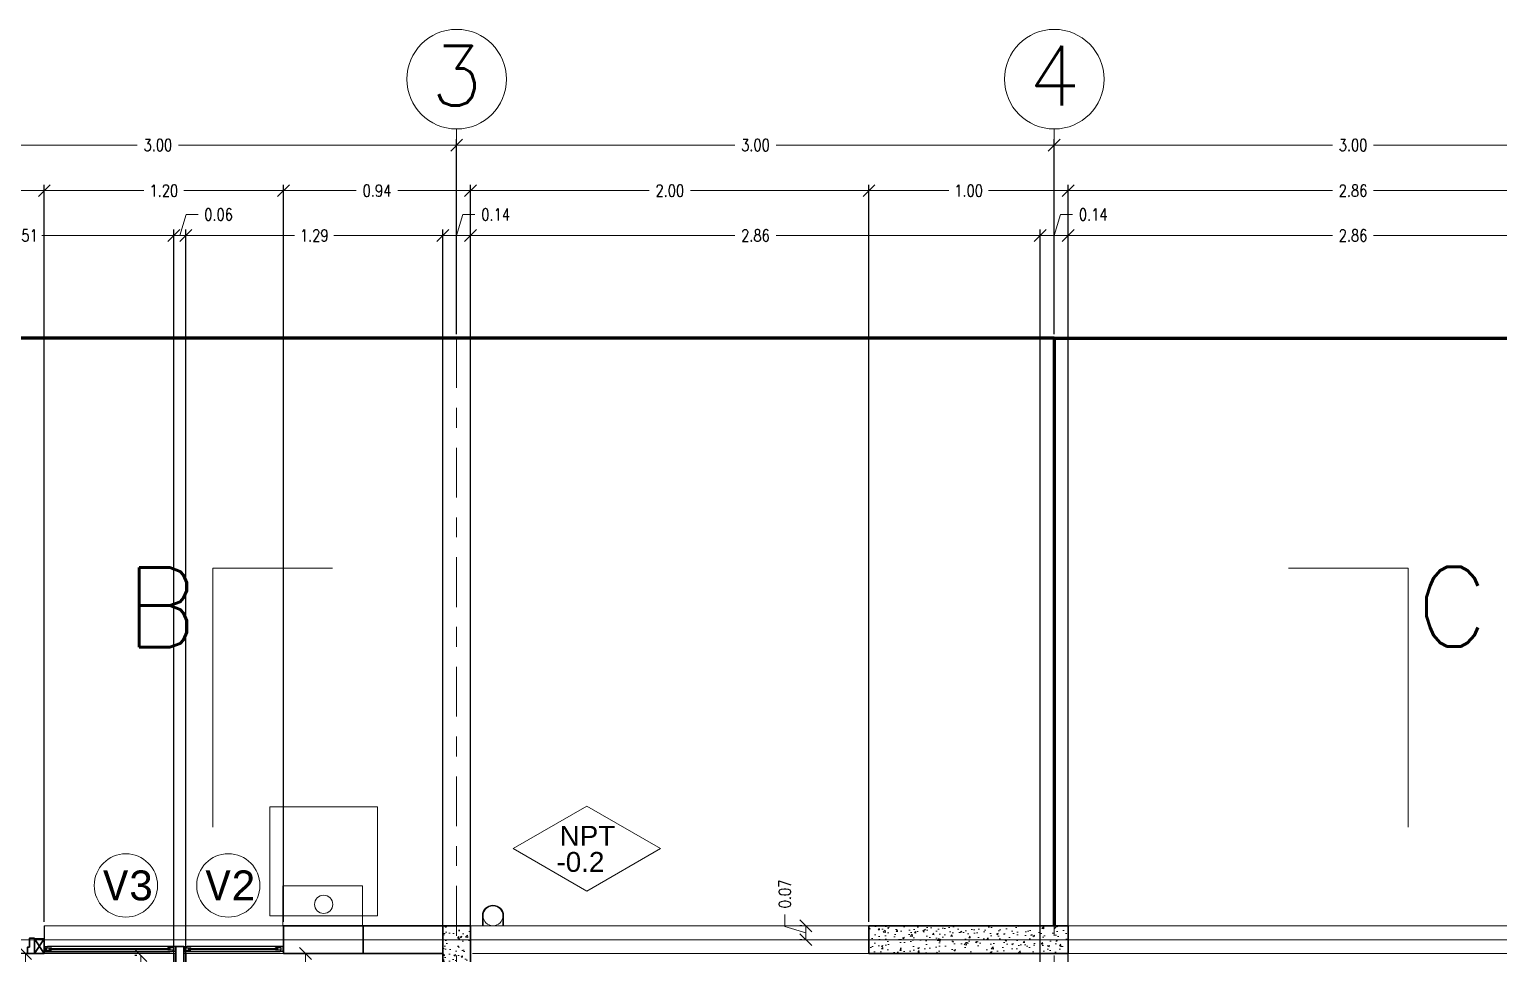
# Model space of a CAD drawing. Header units: metres. Extents: x -89 to 15, y -108 to -10.
# Drawn here: x -29.49 to -22.11, y -81.24 to -76.6 of the extents above; entities that cross this region are included whole.
import ezdxf

# ---------------------------------------------------------------- set-up
doc = ezdxf.new("R2010")
doc.units = ezdxf.units.M
doc.header["$LTSCALE"] = 5
doc.header["$MEASUREMENT"] = 0
doc.linetypes.add('CENTER', pattern=[2, 1.25, -0.25, 0.25, -0.25])
doc.layers.get('0').update_dxf_attribs({"color": 30})
for name, color, linetype, lineweight in [('A-ANNO-DIMS', 3, 'Continuous', 18), ('A-ANNO-SYMB', 3, 'Continuous', 18), ('A-ANNO-TEXT', 3, 'Continuous', 18), ('A-FLOR-FTPT', 6, 'Continuous', 70), ('A-FLOR-PATT', 8, 'Continuous', 18), ('A-FURN', 8, 'Continuous', 18), ('A-GLAZ-FULL', 4, 'Continuous', 25), ('A-WALL-FULL', 7, 'Continuous', 35)]:
    doc.layers.add(name, color=color, linetype=linetype, lineweight=lineweight)
doc.styles.add('E-ARIAL', font='arial.ttf')
doc.styles.add('E-ROMANS', font='romans.shx', dxfattribs={"width": 0.8})
doc.dimstyles.new('E-0050_TICK_12', dxfattribs={"dimscale": 0.001, "dimtxt": 60, "dimasz": 60, "dimexe": 30, "dimexo": 20, "dimgap": 30, "dimtad": 0, "dimzin": 0, "dimdsep": 46, "dimtxsty": 'E-ROMANS', "dimblk": 'OBLIQUE', "dimcen": 30, "dimclrd": 256, "dimclre": 256, "dimclrt": 256, "dimadec": 0, "dimazin": 0, "dimtfac": 1, "dimtmove": 1, "dimatfit": 3, "dimldrblk": 'OPEN90', "dimfxl": 1, "dimtfill": 1, "dimtolj": 1, "dimtzin": 0, "dimlwd": -1, "dimarcsym": 0})

# ---------------------------------------------------------------- blocks, each defined once
blk = doc.blocks.new('_Oblique')
at = {"color": 0, "linetype": 'ByBlock', "lineweight": -2}
blk.add_line((-0.5, -0.5), (0.5, 0.5), dxfattribs=at)
blk = doc.blocks.new('*D37')
at = {"layer": 'A-ANNO-DIMS', "lineweight": -2, "transparency": 16777216}
for p, q in [((-27.9539, -81.2409), (-28.1339, -81.2409)), ((-27.9539, -83.3509), (-28.1339, -83.3509))]:
    blk.add_line(p, q, dxfattribs=at)
at = {"layer": 'A-ANNO-DIMS', "transparency": 16777216}
for p, q in [((-28.1039, -81.2409), (-28.1039, -82.1996)), ((-28.1039, -83.3509), (-28.1039, -82.3922))]:
    blk.add_line(p, q, dxfattribs=at)
at = {"layer": 'A-ANNO-DIMS', "transparency": 16777216, "xscale": 0.06, "yscale": 0.06, "zscale": 0.06}
for p, rotation in [((-28.1039, -81.2409), 90), ((-28.1039, -83.3509), 270)]:
    blk.add_blockref('_Oblique', p, dxfattribs=dict(at, rotation=rotation))
at = {"layer": 'A-ANNO-DIMS', "transparency": 16777216, "insert": (-28.1039, -82.2959), "char_height": 0.06, "attachment_point": 5, "rotation": 90, "style": 'E-ROMANS', "bg_fill": 3, "box_fill_scale": 1.25, "bg_fill_color": 256, "bg_fill_true_color": 13158600, "bg_fill_transparency": 0}
blk.add_mtext('\\A1;2.11', dxfattribs=at)
blk = doc.blocks.new('_Open90')
at = {"color": 0, "linetype": 'ByBlock', "lineweight": -2}
for p, q in [((0, 0), (-1, 0)), ((-0.5, 0.5), (0, 0)), ((0, 0), (-0.5, -0.5))]:
    blk.add_line(p, q, dxfattribs=at)
blk = doc.blocks.new('*D68')
at = {"layer": 'A-ANNO-DIMS', "lineweight": -2, "transparency": 16777216}
for p, q in [((-30.2746, -81.0809), (-30.2746, -77.3805)), ((-29.4146, -81.0809), (-29.4146, -77.3805))]:
    blk.add_line(p, q, dxfattribs=at)
at = {"layer": 'A-ANNO-DIMS', "transparency": 16777216}
for p, q in [((-30.2746, -77.4105), (-29.9477, -77.4105)), ((-29.4146, -77.4105), (-29.7414, -77.4105))]:
    blk.add_line(p, q, dxfattribs=at)
at = {"layer": 'A-ANNO-DIMS', "transparency": 16777216, "xscale": 0.06, "yscale": 0.06, "zscale": 0.06, "rotation": 180}
blk.add_blockref('_Oblique', (-30.2746, -77.4105), dxfattribs=at)
at = {"layer": 'A-ANNO-DIMS', "transparency": 16777216, "xscale": 0.06, "yscale": 0.06, "zscale": 0.06}
blk.add_blockref('_Oblique', (-29.4146, -77.4105), dxfattribs=at)
at = {"layer": 'A-ANNO-DIMS', "transparency": 16777216, "insert": (-29.8446, -77.4105), "char_height": 0.06, "attachment_point": 5, "style": 'E-ROMANS', "bg_fill": 3, "box_fill_scale": 1.25, "bg_fill_color": 256, "bg_fill_true_color": 13158600, "bg_fill_transparency": 0}
blk.add_mtext('\\A1;0.86', dxfattribs=at)
blk = doc.blocks.new('*D69')
at = {"layer": 'A-ANNO-DIMS', "lineweight": -2, "transparency": 16777216}
for p, q in [((-29.4146, -81.0809), (-29.4146, -77.3805)), ((-28.2146, -81.0809), (-28.2146, -77.3805))]:
    blk.add_line(p, q, dxfattribs=at)
at = {"layer": 'A-ANNO-DIMS', "transparency": 16777216}
for p, q in [((-29.4146, -77.4105), (-28.9143, -77.4105)), ((-28.2146, -77.4105), (-28.7149, -77.4105))]:
    blk.add_line(p, q, dxfattribs=at)
at = {"layer": 'A-ANNO-DIMS', "transparency": 16777216, "xscale": 0.06, "yscale": 0.06, "zscale": 0.06, "rotation": 180}
blk.add_blockref('_Oblique', (-29.4146, -77.4105), dxfattribs=at)
at = {"layer": 'A-ANNO-DIMS', "transparency": 16777216, "xscale": 0.06, "yscale": 0.06, "zscale": 0.06}
blk.add_blockref('_Oblique', (-28.2146, -77.4105), dxfattribs=at)
at = {"layer": 'A-ANNO-DIMS', "transparency": 16777216, "insert": (-28.8146, -77.4105), "char_height": 0.06, "attachment_point": 5, "style": 'E-ROMANS', "bg_fill": 3, "box_fill_scale": 1.25, "bg_fill_color": 256, "bg_fill_true_color": 13158600, "bg_fill_transparency": 0}
blk.add_mtext('\\A1;1.20', dxfattribs=at)
blk = doc.blocks.new('*D70')
at = {"layer": 'A-ANNO-DIMS', "lineweight": -2, "transparency": 16777216}
for p, q in [((-28.2146, -81.0809), (-28.2146, -77.3805)), ((-27.2746, -81.0809), (-27.2746, -77.3805))]:
    blk.add_line(p, q, dxfattribs=at)
at = {"layer": 'A-ANNO-DIMS', "transparency": 16777216}
for p, q in [((-28.2146, -77.4105), (-27.8489, -77.4105)), ((-27.2746, -77.4105), (-27.6403, -77.4105))]:
    blk.add_line(p, q, dxfattribs=at)
at = {"layer": 'A-ANNO-DIMS', "transparency": 16777216, "xscale": 0.06, "yscale": 0.06, "zscale": 0.06, "rotation": 180}
blk.add_blockref('_Oblique', (-28.2146, -77.4105), dxfattribs=at)
at = {"layer": 'A-ANNO-DIMS', "transparency": 16777216, "xscale": 0.06, "yscale": 0.06, "zscale": 0.06}
blk.add_blockref('_Oblique', (-27.2746, -77.4105), dxfattribs=at)
at = {"layer": 'A-ANNO-DIMS', "transparency": 16777216, "insert": (-27.7446, -77.4105), "char_height": 0.06, "attachment_point": 5, "style": 'E-ROMANS', "bg_fill": 3, "box_fill_scale": 1.25, "bg_fill_color": 256, "bg_fill_true_color": 13158600, "bg_fill_transparency": 0}
blk.add_mtext('\\A1;0.94', dxfattribs=at)
blk = doc.blocks.new('*D71')
at = {"layer": 'A-ANNO-DIMS', "lineweight": -2, "transparency": 16777216}
for p, q in [((-27.2746, -81.0809), (-27.2746, -77.3805)), ((-25.2746, -81.0809), (-25.2746, -77.3805))]:
    blk.add_line(p, q, dxfattribs=at)
at = {"layer": 'A-ANNO-DIMS', "transparency": 16777216}
for p, q in [((-27.2746, -77.4105), (-26.3777, -77.4105)), ((-25.2746, -77.4105), (-26.1714, -77.4105))]:
    blk.add_line(p, q, dxfattribs=at)
at = {"layer": 'A-ANNO-DIMS', "transparency": 16777216, "xscale": 0.06, "yscale": 0.06, "zscale": 0.06, "rotation": 180}
blk.add_blockref('_Oblique', (-27.2746, -77.4105), dxfattribs=at)
at = {"layer": 'A-ANNO-DIMS', "transparency": 16777216, "xscale": 0.06, "yscale": 0.06, "zscale": 0.06}
blk.add_blockref('_Oblique', (-25.2746, -77.4105), dxfattribs=at)
at = {"layer": 'A-ANNO-DIMS', "transparency": 16777216, "insert": (-26.2746, -77.4105), "char_height": 0.06, "attachment_point": 5, "style": 'E-ROMANS', "bg_fill": 3, "box_fill_scale": 1.25, "bg_fill_color": 256, "bg_fill_true_color": 13158600, "bg_fill_transparency": 0}
blk.add_mtext('\\A1;2.00', dxfattribs=at)
blk = doc.blocks.new('*D72')
at = {"layer": 'A-ANNO-DIMS', "lineweight": -2, "transparency": 16777216}
for p, q in [((-25.2746, -81.0809), (-25.2746, -77.3805)), ((-24.2746, -81.0809), (-24.2746, -77.3805))]:
    blk.add_line(p, q, dxfattribs=at)
at = {"layer": 'A-ANNO-DIMS', "transparency": 16777216}
for p, q in [((-25.2746, -77.4105), (-24.8743, -77.4105)), ((-24.2746, -77.4105), (-24.6749, -77.4105))]:
    blk.add_line(p, q, dxfattribs=at)
at = {"layer": 'A-ANNO-DIMS', "transparency": 16777216, "xscale": 0.06, "yscale": 0.06, "zscale": 0.06, "rotation": 180}
blk.add_blockref('_Oblique', (-25.2746, -77.4105), dxfattribs=at)
at = {"layer": 'A-ANNO-DIMS', "transparency": 16777216, "xscale": 0.06, "yscale": 0.06, "zscale": 0.06}
blk.add_blockref('_Oblique', (-24.2746, -77.4105), dxfattribs=at)
at = {"layer": 'A-ANNO-DIMS', "transparency": 16777216, "insert": (-24.7746, -77.4105), "char_height": 0.06, "attachment_point": 5, "style": 'E-ROMANS', "bg_fill": 3, "box_fill_scale": 1.25, "bg_fill_color": 256, "bg_fill_true_color": 13158600, "bg_fill_transparency": 0}
blk.add_mtext('\\A1;1.00', dxfattribs=at)
blk = doc.blocks.new('*D73')
at = {"layer": 'A-ANNO-DIMS', "lineweight": -2, "transparency": 16777216}
for p, q in [((-24.2746, -81.0809), (-24.2746, -77.3805)), ((-21.4146, -81.0809), (-21.4146, -77.3805))]:
    blk.add_line(p, q, dxfattribs=at)
at = {"layer": 'A-ANNO-DIMS', "transparency": 16777216}
for p, q in [((-24.2746, -77.4105), (-22.9477, -77.4105)), ((-21.4146, -77.4105), (-22.7414, -77.4105))]:
    blk.add_line(p, q, dxfattribs=at)
at = {"layer": 'A-ANNO-DIMS', "transparency": 16777216, "xscale": 0.06, "yscale": 0.06, "zscale": 0.06, "rotation": 180}
blk.add_blockref('_Oblique', (-24.2746, -77.4105), dxfattribs=at)
at = {"layer": 'A-ANNO-DIMS', "transparency": 16777216, "xscale": 0.06, "yscale": 0.06, "zscale": 0.06}
blk.add_blockref('_Oblique', (-21.4146, -77.4105), dxfattribs=at)
at = {"layer": 'A-ANNO-DIMS', "transparency": 16777216, "insert": (-22.8446, -77.4105), "char_height": 0.06, "attachment_point": 5, "style": 'E-ROMANS', "bg_fill": 3, "box_fill_scale": 1.25, "bg_fill_color": 256, "bg_fill_true_color": 13158600, "bg_fill_transparency": 0}
blk.add_mtext('\\A1;2.86', dxfattribs=at)
blk = doc.blocks.new('*D81')
at = {"layer": 'A-ANNO-DIMS', "lineweight": -2, "transparency": 16777216}
for p, q in [((-30.2746, -81.3309), (-30.2746, -77.6055)), ((-28.7646, -81.3309), (-28.7646, -77.6055))]:
    blk.add_line(p, q, dxfattribs=at)
at = {"layer": 'A-ANNO-DIMS', "transparency": 16777216}
for p, q in [((-30.2746, -77.6355), (-29.6124, -77.6355)), ((-28.7646, -77.6355), (-29.4267, -77.6355))]:
    blk.add_line(p, q, dxfattribs=at)
at = {"layer": 'A-ANNO-DIMS', "transparency": 16777216, "xscale": 0.06, "yscale": 0.06, "zscale": 0.06, "rotation": 180}
blk.add_blockref('_Oblique', (-30.2746, -77.6355), dxfattribs=at)
at = {"layer": 'A-ANNO-DIMS', "transparency": 16777216, "xscale": 0.06, "yscale": 0.06, "zscale": 0.06}
blk.add_blockref('_Oblique', (-28.7646, -77.6355), dxfattribs=at)
at = {"layer": 'A-ANNO-DIMS', "transparency": 16777216, "insert": (-29.5196, -77.6355), "char_height": 0.06, "attachment_point": 5, "style": 'E-ROMANS', "bg_fill": 3, "box_fill_scale": 1.25, "bg_fill_color": 256, "bg_fill_true_color": 13158600, "bg_fill_transparency": 0}
blk.add_mtext('\\A1;1.51', dxfattribs=at)
blk = doc.blocks.new('*D82')
at = {"layer": 'A-ANNO-DIMS', "transparency": 16777216}
for p, q in [((-28.7346, -77.6355), (-28.7031, -77.5305)), ((-28.7031, -77.5305), (-28.6431, -77.5305)), ((-28.7646, -77.6355), (-28.7046, -77.6355))]:
    blk.add_line(p, q, dxfattribs=at)
at = {"layer": 'A-ANNO-DIMS', "lineweight": -2, "transparency": 16777216}
for p, q in [((-28.7646, -81.3309), (-28.7646, -77.6055)), ((-28.7046, -81.3309), (-28.7046, -77.6055))]:
    blk.add_line(p, q, dxfattribs=at)
at = {"layer": 'A-ANNO-DIMS', "transparency": 16777216, "xscale": 0.06, "yscale": 0.06, "zscale": 0.06, "rotation": 180}
blk.add_blockref('_Oblique', (-28.7646, -77.6355), dxfattribs=at)
at = {"layer": 'A-ANNO-DIMS', "transparency": 16777216, "xscale": 0.06, "yscale": 0.06, "zscale": 0.06}
blk.add_blockref('_Oblique', (-28.7046, -77.6355), dxfattribs=at)
at = {"layer": 'A-ANNO-DIMS', "transparency": 16777216, "insert": (-28.5399, -77.5305), "char_height": 0.06, "attachment_point": 5, "style": 'E-ROMANS', "bg_fill": 3, "box_fill_scale": 1.25, "bg_fill_color": 256, "bg_fill_true_color": 13158600, "bg_fill_transparency": 0}
blk.add_mtext('\\A1;0.06', dxfattribs=at)
blk = doc.blocks.new('*D83')
at = {"layer": 'A-ANNO-DIMS', "lineweight": -2, "transparency": 16777216}
for p, q in [((-28.7046, -81.7309), (-28.7046, -77.6055)), ((-27.4146, -81.7309), (-27.4146, -77.6055))]:
    blk.add_line(p, q, dxfattribs=at)
at = {"layer": 'A-ANNO-DIMS', "transparency": 16777216}
for p, q in [((-28.7046, -77.6355), (-28.1582, -77.6355)), ((-27.4146, -77.6355), (-27.961, -77.6355))]:
    blk.add_line(p, q, dxfattribs=at)
at = {"layer": 'A-ANNO-DIMS', "transparency": 16777216, "xscale": 0.06, "yscale": 0.06, "zscale": 0.06, "rotation": 180}
blk.add_blockref('_Oblique', (-28.7046, -77.6355), dxfattribs=at)
at = {"layer": 'A-ANNO-DIMS', "transparency": 16777216, "xscale": 0.06, "yscale": 0.06, "zscale": 0.06}
blk.add_blockref('_Oblique', (-27.4146, -77.6355), dxfattribs=at)
at = {"layer": 'A-ANNO-DIMS', "transparency": 16777216, "insert": (-28.0596, -77.6355), "char_height": 0.06, "attachment_point": 5, "style": 'E-ROMANS', "bg_fill": 3, "box_fill_scale": 1.25, "bg_fill_color": 256, "bg_fill_true_color": 13158600, "bg_fill_transparency": 0}
blk.add_mtext('\\A1;1.29', dxfattribs=at)
blk = doc.blocks.new('*D84')
at = {"layer": 'A-ANNO-DIMS', "transparency": 16777216}
for p, q in [((-27.3446, -77.6355), (-27.3131, -77.5305)), ((-27.3131, -77.5305), (-27.2531, -77.5305)), ((-27.4146, -77.6355), (-27.2746, -77.6355))]:
    blk.add_line(p, q, dxfattribs=at)
at = {"layer": 'A-ANNO-DIMS', "lineweight": -2, "transparency": 16777216}
for p, q in [((-27.4146, -81.0809), (-27.4146, -77.6055)), ((-27.2746, -81.0809), (-27.2746, -77.6055))]:
    blk.add_line(p, q, dxfattribs=at)
at = {"layer": 'A-ANNO-DIMS', "transparency": 16777216, "xscale": 0.06, "yscale": 0.06, "zscale": 0.06, "rotation": 180}
blk.add_blockref('_Oblique', (-27.4146, -77.6355), dxfattribs=at)
at = {"layer": 'A-ANNO-DIMS', "transparency": 16777216, "insert": (-27.1488, -77.5305), "char_height": 0.06, "attachment_point": 5, "style": 'E-ROMANS', "bg_fill": 3, "box_fill_scale": 1.25, "bg_fill_color": 256, "bg_fill_true_color": 13158600, "bg_fill_transparency": 0}
blk.add_mtext('\\A1;0.14', dxfattribs=at)
at = {"layer": 'A-ANNO-DIMS', "transparency": 16777216, "xscale": 0.06, "yscale": 0.06, "zscale": 0.06}
blk.add_blockref('_Oblique', (-27.2746, -77.6355), dxfattribs=at)
blk = doc.blocks.new('*D85')
at = {"layer": 'A-ANNO-DIMS', "lineweight": -2, "transparency": 16777216}
for p, q in [((-27.2746, -81.7309), (-27.2746, -77.6055)), ((-24.4146, -81.7309), (-24.4146, -77.6055))]:
    blk.add_line(p, q, dxfattribs=at)
at = {"layer": 'A-ANNO-DIMS', "transparency": 16777216}
for p, q in [((-27.2746, -77.6355), (-25.9477, -77.6355)), ((-24.4146, -77.6355), (-25.7414, -77.6355))]:
    blk.add_line(p, q, dxfattribs=at)
at = {"layer": 'A-ANNO-DIMS', "transparency": 16777216, "xscale": 0.06, "yscale": 0.06, "zscale": 0.06, "rotation": 180}
blk.add_blockref('_Oblique', (-27.2746, -77.6355), dxfattribs=at)
at = {"layer": 'A-ANNO-DIMS', "transparency": 16777216, "xscale": 0.06, "yscale": 0.06, "zscale": 0.06}
blk.add_blockref('_Oblique', (-24.4146, -77.6355), dxfattribs=at)
at = {"layer": 'A-ANNO-DIMS', "transparency": 16777216, "insert": (-25.8446, -77.6355), "char_height": 0.06, "attachment_point": 5, "style": 'E-ROMANS', "bg_fill": 3, "box_fill_scale": 1.25, "bg_fill_color": 256, "bg_fill_true_color": 13158600, "bg_fill_transparency": 0}
blk.add_mtext('\\A1;2.86', dxfattribs=at)
blk = doc.blocks.new('*D86')
at = {"layer": 'A-ANNO-DIMS', "transparency": 16777216}
for p, q in [((-24.3446, -77.6355), (-24.3131, -77.5305)), ((-24.3131, -77.5305), (-24.2531, -77.5305)), ((-24.4146, -77.6355), (-24.2746, -77.6355))]:
    blk.add_line(p, q, dxfattribs=at)
at = {"layer": 'A-ANNO-DIMS', "lineweight": -2, "transparency": 16777216}
for p, q in [((-24.4146, -81.2209), (-24.4146, -77.6055)), ((-24.2746, -81.2209), (-24.2746, -77.6055))]:
    blk.add_line(p, q, dxfattribs=at)
at = {"layer": 'A-ANNO-DIMS', "transparency": 16777216, "xscale": 0.06, "yscale": 0.06, "zscale": 0.06, "rotation": 180}
blk.add_blockref('_Oblique', (-24.4146, -77.6355), dxfattribs=at)
at = {"layer": 'A-ANNO-DIMS', "transparency": 16777216, "insert": (-24.1488, -77.5305), "char_height": 0.06, "attachment_point": 5, "style": 'E-ROMANS', "bg_fill": 3, "box_fill_scale": 1.25, "bg_fill_color": 256, "bg_fill_true_color": 13158600, "bg_fill_transparency": 0}
blk.add_mtext('\\A1;0.14', dxfattribs=at)
at = {"layer": 'A-ANNO-DIMS', "transparency": 16777216, "xscale": 0.06, "yscale": 0.06, "zscale": 0.06}
blk.add_blockref('_Oblique', (-24.2746, -77.6355), dxfattribs=at)
blk = doc.blocks.new('*D87')
at = {"layer": 'A-ANNO-DIMS', "lineweight": -2, "transparency": 16777216}
for p, q in [((-24.2746, -81.6309), (-24.2746, -77.6055)), ((-21.4146, -81.6309), (-21.4146, -77.6055))]:
    blk.add_line(p, q, dxfattribs=at)
at = {"layer": 'A-ANNO-DIMS', "transparency": 16777216}
for p, q in [((-24.2746, -77.6355), (-22.9477, -77.6355)), ((-21.4146, -77.6355), (-22.7414, -77.6355))]:
    blk.add_line(p, q, dxfattribs=at)
at = {"layer": 'A-ANNO-DIMS', "transparency": 16777216, "xscale": 0.06, "yscale": 0.06, "zscale": 0.06, "rotation": 180}
blk.add_blockref('_Oblique', (-24.2746, -77.6355), dxfattribs=at)
at = {"layer": 'A-ANNO-DIMS', "transparency": 16777216, "xscale": 0.06, "yscale": 0.06, "zscale": 0.06}
blk.add_blockref('_Oblique', (-21.4146, -77.6355), dxfattribs=at)
at = {"layer": 'A-ANNO-DIMS', "transparency": 16777216, "insert": (-22.8446, -77.6355), "char_height": 0.06, "attachment_point": 5, "style": 'E-ROMANS', "bg_fill": 3, "box_fill_scale": 1.25, "bg_fill_color": 256, "bg_fill_true_color": 13158600, "bg_fill_transparency": 0}
blk.add_mtext('\\A1;2.86', dxfattribs=at)
blk = doc.blocks.new('*D114')
at = {"layer": 'A-ANNO-DIMS', "lineweight": -2, "transparency": 16777216}
for p, q in [((-28.7846, -81.2409), (-29.5394, -81.2409)), ((-28.7846, -84.2409), (-29.5394, -84.2409))]:
    blk.add_line(p, q, dxfattribs=at)
at = {"layer": 'A-ANNO-DIMS', "transparency": 16777216}
for p, q in [((-29.5094, -81.2409), (-29.5094, -82.6378)), ((-29.5094, -84.2409), (-29.5094, -82.844))]:
    blk.add_line(p, q, dxfattribs=at)
at = {"layer": 'A-ANNO-DIMS', "transparency": 16777216, "xscale": 0.06, "yscale": 0.06, "zscale": 0.06}
for p, rotation in [((-29.5094, -81.2409), 90), ((-29.5094, -84.2409), 270)]:
    blk.add_blockref('_Oblique', p, dxfattribs=dict(at, rotation=rotation))
at = {"layer": 'A-ANNO-DIMS', "transparency": 16777216, "insert": (-29.5094, -82.7409), "char_height": 0.06, "attachment_point": 5, "rotation": 90, "style": 'E-ROMANS', "bg_fill": 3, "box_fill_scale": 1.25, "bg_fill_color": 256, "bg_fill_true_color": 13158600, "bg_fill_transparency": 0}
blk.add_mtext('\\A1;3.00', dxfattribs=at)
blk = doc.blocks.new('*D126')
at = {"layer": 'A-ANNO-DIMS', "transparency": 16777216}
for p, q in [((-25.6969, -81.1044), (-25.6969, -81.0444)), ((-25.5919, -81.1359), (-25.6969, -81.1044)), ((-25.5919, -81.1709), (-25.5919, -81.1009))]:
    blk.add_line(p, q, dxfattribs=at)
at = {"layer": 'A-ANNO-DIMS', "lineweight": -2, "transparency": 16777216}
for p, q in [((-25.6119, -81.1009), (-25.6219, -81.1009)), ((-25.6119, -81.1709), (-25.6219, -81.1709))]:
    blk.add_line(p, q, dxfattribs=at)
at = {"layer": 'A-ANNO-DIMS', "transparency": 16777216, "xscale": 0.06, "yscale": 0.06, "zscale": 0.06}
for p, rotation in [((-25.5919, -81.1009), 90), ((-25.5919, -81.1709), 270)]:
    blk.add_blockref('_Oblique', p, dxfattribs=dict(at, rotation=rotation))
at = {"layer": 'A-ANNO-DIMS', "transparency": 16777216, "insert": (-25.6969, -80.9413), "char_height": 0.06, "attachment_point": 5, "rotation": 90, "style": 'E-ROMANS', "bg_fill": 3, "box_fill_scale": 1.25, "bg_fill_color": 256, "bg_fill_true_color": 13158600, "bg_fill_transparency": 0}
blk.add_mtext('\\A1;0.07', dxfattribs=at)
blk = doc.blocks.new('*D128')
at = {"layer": 'A-ANNO-DIMS', "lineweight": -2, "transparency": 16777216}
for p, q in [((-28.9505, -81.2509), (-28.9605, -81.2509)), ((-28.9505, -81.8509), (-28.9605, -81.8509))]:
    blk.add_line(p, q, dxfattribs=at)
at = {"layer": 'A-ANNO-DIMS', "transparency": 16777216}
for p, q in [((-28.9305, -81.2509), (-28.9305, -81.4478)), ((-28.9305, -81.8509), (-28.9305, -81.654))]:
    blk.add_line(p, q, dxfattribs=at)
at = {"layer": 'A-ANNO-DIMS', "transparency": 16777216, "xscale": 0.06, "yscale": 0.06, "zscale": 0.06}
for p, rotation in [((-28.9305, -81.2509), 90), ((-28.9305, -81.8509), 270)]:
    blk.add_blockref('_Oblique', p, dxfattribs=dict(at, rotation=rotation))
at = {"layer": 'A-ANNO-DIMS', "transparency": 16777216, "insert": (-28.9305, -81.5509), "char_height": 0.06, "attachment_point": 5, "rotation": 90, "style": 'E-ROMANS', "bg_fill": 3, "box_fill_scale": 1.25, "bg_fill_color": 256, "bg_fill_true_color": 13158600, "bg_fill_transparency": 0}
blk.add_mtext('\\A1;0.60', dxfattribs=at)
blk = doc.blocks.new('*D136')
at = {"layer": 'A-ANNO-DIMS', "lineweight": -2, "transparency": 16777216}
for p, q in [((-30.3446, -77.2541), (-30.3446, -77.1515)), ((-27.3446, -77.1615), (-27.3446, -77.1515))]:
    blk.add_line(p, q, dxfattribs=at)
at = {"layer": 'A-ANNO-DIMS', "transparency": 16777216}
for p, q in [((-30.3446, -77.1815), (-28.9477, -77.1815)), ((-27.3446, -77.1815), (-28.7414, -77.1815))]:
    blk.add_line(p, q, dxfattribs=at)
at = {"layer": 'A-ANNO-DIMS', "transparency": 16777216, "xscale": 0.06, "yscale": 0.06, "zscale": 0.06, "rotation": 180}
blk.add_blockref('_Oblique', (-30.3446, -77.1815), dxfattribs=at)
at = {"layer": 'A-ANNO-DIMS', "transparency": 16777216, "xscale": 0.06, "yscale": 0.06, "zscale": 0.06}
blk.add_blockref('_Oblique', (-27.3446, -77.1815), dxfattribs=at)
at = {"layer": 'A-ANNO-DIMS', "transparency": 16777216, "insert": (-28.8446, -77.1815), "char_height": 0.06, "attachment_point": 5, "style": 'E-ROMANS', "bg_fill": 3, "box_fill_scale": 1.25, "bg_fill_color": 256, "bg_fill_true_color": 13158600, "bg_fill_transparency": 0}
blk.add_mtext('\\A1;3.00', dxfattribs=at)
blk = doc.blocks.new('*D137')
at = {"layer": 'A-ANNO-DIMS', "lineweight": -2, "transparency": 16777216}
for p, q in [((-27.3446, -78.1309), (-27.3446, -77.1515)), ((-24.3446, -78.1309), (-24.3446, -77.1515))]:
    blk.add_line(p, q, dxfattribs=at)
at = {"layer": 'A-ANNO-DIMS', "transparency": 16777216}
for p, q in [((-27.3446, -77.1815), (-25.9477, -77.1815)), ((-24.3446, -77.1815), (-25.7414, -77.1815))]:
    blk.add_line(p, q, dxfattribs=at)
at = {"layer": 'A-ANNO-DIMS', "transparency": 16777216, "xscale": 0.06, "yscale": 0.06, "zscale": 0.06, "rotation": 180}
blk.add_blockref('_Oblique', (-27.3446, -77.1815), dxfattribs=at)
at = {"layer": 'A-ANNO-DIMS', "transparency": 16777216, "xscale": 0.06, "yscale": 0.06, "zscale": 0.06}
blk.add_blockref('_Oblique', (-24.3446, -77.1815), dxfattribs=at)
at = {"layer": 'A-ANNO-DIMS', "transparency": 16777216, "insert": (-25.8446, -77.1815), "char_height": 0.06, "attachment_point": 5, "style": 'E-ROMANS', "bg_fill": 3, "box_fill_scale": 1.25, "bg_fill_color": 256, "bg_fill_true_color": 13158600, "bg_fill_transparency": 0}
blk.add_mtext('\\A1;3.00', dxfattribs=at)
blk = doc.blocks.new('*D138')
at = {"layer": 'A-ANNO-DIMS', "lineweight": -2, "transparency": 16777216}
for p, q in [((-24.3446, -78.1309), (-24.3446, -77.1515)), ((-21.3446, -78.1309), (-21.3446, -77.1515))]:
    blk.add_line(p, q, dxfattribs=at)
at = {"layer": 'A-ANNO-DIMS', "transparency": 16777216}
for p, q in [((-24.3446, -77.1815), (-22.9477, -77.1815)), ((-21.3446, -77.1815), (-22.7414, -77.1815))]:
    blk.add_line(p, q, dxfattribs=at)
at = {"layer": 'A-ANNO-DIMS', "transparency": 16777216, "xscale": 0.06, "yscale": 0.06, "zscale": 0.06, "rotation": 180}
blk.add_blockref('_Oblique', (-24.3446, -77.1815), dxfattribs=at)
at = {"layer": 'A-ANNO-DIMS', "transparency": 16777216, "xscale": 0.06, "yscale": 0.06, "zscale": 0.06}
blk.add_blockref('_Oblique', (-21.3446, -77.1815), dxfattribs=at)
at = {"layer": 'A-ANNO-DIMS', "transparency": 16777216, "insert": (-22.8446, -77.1815), "char_height": 0.06, "attachment_point": 5, "style": 'E-ROMANS', "bg_fill": 3, "box_fill_scale": 1.25, "bg_fill_color": 256, "bg_fill_true_color": 13158600, "bg_fill_transparency": 0}
blk.add_mtext('\\A1;3.00', dxfattribs=at)

msp = doc.modelspace()

# ---------------------------------------------------------------- hatches: boundary and pattern name
at = {"layer": 'A-FLOR-PATT'}
h = msp.add_hatch(dxfattribs=at)
h.set_pattern_fill('AR-CONC', color=256, scale=0.0005, style=0)
h.set_pattern_definition([(50, (-0.01, 0), (0.091092334, -0.00796954), [0.009525, -0.104775]), (355, (-0.01, 0), (-0.01762141, 0.09552832), [0.00762, -0.08382]), (100.451, (-0.00241, -0.00066), (0.07347125, 0.08755834), [0.008095, -0.089045]), (46.1842, (-0.01, 0.0254), (0.13553952, -0.02102116), [0.0142875, -0.1571625]), (96.6356, (0.0013, 0.02365), (0.11870212, 0.12371278), [0.0121425, -0.1335675]), (351.184, (-0.01, 0.0254), (0.1187023, 0.12371256), [0.01143, -0.12573]), (21, (0.0027, 0.01905), (0.07580744, -0.05113276), [0.009525, -0.104775]), (326, (0.0027, 0.01905), (0.03090101, 0.09209398), [0.00762, -0.08382]), (71.4514, (0.00902, 0.01479), (0.106708245, 0.04096143), [0.008095, -0.089045]), (37.5, (-0.01, 0), (0.001544302, 0.04227752), [0, -0.082804, 0, -0.08509, 0, -0.0841375]), (7.5, (-0.01, 0), (0.033409831, 0.050090287), [0, -0.048514, 0, -0.080899, 0, -0.0320675]), (327.5, (-0.03832, 0), (0.067795298, -0.002864372), [0, -0.03175, 0, -0.09906, 0, -0.131445]), (317.5, (-0.05102, 0), (0.07406459, 0.012713246), [0, -0.041275, 0, -0.065786, 0, -0.093345])])
h.paths.add_polyline_path([(-27.4146, -81.3509), (-27.2746, -81.3509), (-27.2746, -81.1009), (-27.4146, -81.1009)])
h = msp.add_hatch(dxfattribs=at)
h.set_pattern_fill('AR-CONC', color=256, scale=0.0005, style=0)
h.set_pattern_definition([(50, (8.19, 5.9), (0.091092334, -0.00796954), [0.009525, -0.104775]), (355, (8.19, 5.9), (-0.01762141, 0.09552832), [0.00762, -0.08382]), (100.451, (8.19759, 5.89934), (0.07347125, 0.08755834), [0.008095, -0.089045]), (46.1842, (8.19, 5.9254), (0.13553952, -0.02102116), [0.0142875, -0.1571625]), (96.6356, (8.2013, 5.92365), (0.11870212, 0.12371278), [0.0121425, -0.1335675]), (351.184, (8.19, 5.9254), (0.1187023, 0.12371256), [0.01143, -0.12573]), (21, (8.2027, 5.91905), (0.07580744, -0.05113276), [0.009525, -0.104775]), (326, (8.2027, 5.91905), (0.03090101, 0.09209398), [0.00762, -0.08382]), (71.4514, (8.20902, 5.91479), (0.106708245, 0.04096143), [0.008095, -0.089045]), (37.5, (8.19, 5.9), (0.001544302, 0.04227752), [0, -0.082804, 0, -0.08509, 0, -0.0841375]), (7.5, (8.19, 5.9), (0.033409831, 0.050090287), [0, -0.048514, 0, -0.080899, 0, -0.0320675]), (327.5, (8.16168, 5.9), (0.067795298, -0.002864372), [0, -0.03175, 0, -0.09906, 0, -0.131445]), (317.5, (8.14898, 5.9), (0.07406459, 0.012713246), [0, -0.041275, 0, -0.065786, 0, -0.093345])])
h.paths.add_polyline_path([(-25.2746, -81.1009), (-25.2746, -81.2409), (-24.2746, -81.2409), (-24.2746, -81.1009)])
for points in [[(-29.4121, -81.2284), (-29.3979, -81.2284), (-29.3979, -81.2309), (-29.4146, -81.2309), (-29.4146, -81.2047), (-29.4121, -81.2047)], [(-28.7571, -81.2284), (-28.7712, -81.2284), (-28.7712, -81.2309), (-28.7546, -81.2309), (-28.7546, -81.2047), (-28.7571, -81.2047)], [(-28.7121, -81.2284), (-28.6979, -81.2284), (-28.6979, -81.2309), (-28.7146, -81.2309), (-28.7146, -81.2047), (-28.7121, -81.2047)], [(-28.2171, -81.2284), (-28.2312, -81.2284), (-28.2312, -81.2309), (-28.2146, -81.2309), (-28.2146, -81.2047), (-28.2171, -81.2047)]]:
    msp.add_hatch(color=256, dxfattribs=at).paths.add_polyline_path(points)

# ---------------------------------------------------------------- linework, layer by layer
at = {"layer": 'A-ANNO-SYMB', "linetype": 'CENTER', "ltscale": 0.04}
for p, q in [((-27.3446, -92.1509), (-27.3446, -77.1009)), ((-24.3446, -92.1509), (-24.3446, -77.1009))]:
    msp.add_line(p, q, dxfattribs=at)
at = {"layer": 'A-ANNO-SYMB'}
for p, q in [((-26.6905, -80.5002), (-27.0605, -80.7138)), ((-26.6905, -80.5002), (-26.3205, -80.7138)), ((-27.0605, -80.7138), (-26.6905, -80.9275)), ((-26.3205, -80.7138), (-26.6905, -80.9275))]:
    msp.add_line(p, q, dxfattribs=at)
at = {"layer": 'A-ANNO-SYMB', "ltscale": 0.04}
msp.add_lwpolyline([(-35.5769, -81.1709), (-14.2746, -81.1709)], dxfattribs=at)
at = {"layer": 'A-ANNO-SYMB'}
for centre, radius in [((-27.3446, -76.8509), 0.25), ((-24.3446, -76.8509), 0.25), ((-29.0053, -80.8987), 0.1589), ((-28.4909, -80.8987), 0.1589)]:
    msp.add_circle(centre, radius, dxfattribs=at)
at = {"layer": 'A-FLOR-FTPT'}
for q in [(-33.3446, -78.1509), (-15.3446, -78.1509), (-24.3446, -81.1009)]:
    msp.add_line((-24.3446, -78.1509), q, dxfattribs=at)
at = {"layer": 'A-FURN'}
for p, q in [((-27.2152, -81.0509), (-27.2152, -81.1009)), ((-27.2122, -81.1009), (-27.2122, -81.0509)), ((-27.2122, -81.0509), (-27.2122, -81.1009)), ((-27.1122, -81.0509), (-27.1122, -81.1009)), ((-27.1122, -81.0509), (-27.1122, -81.1009)), ((-27.1092, -81.0509), (-27.1092, -81.1009)), ((-29.4146, -81.1009), (-28.7646, -81.1009)), ((-28.7666, -81.1009), (-28.2146, -81.1009)), ((-29.4146, -81.2409), (-28.7546, -81.2409)), ((-28.7146, -81.2409), (-28.2146, -81.2409))]:
    msp.add_line(p, q, dxfattribs=at)
at = {"layer": 'A-FURN', "ltscale": 0.8}
for p, q in [((-27.2646, -81.2409), (-25.2746, -81.2409)), ((-24.2746, -81.2409), (-21.4146, -81.2409))]:
    msp.add_line(p, q, dxfattribs=at)
for points in [[(-28.2823, -80.5039), (-27.7423, -80.5039), (-27.7423, -81.0509), (-28.2823, -81.0509)], [(-27.8166, -81.1009), (-27.8166, -80.9009), (-28.2166, -80.9009), (-28.2166, -81.1009)]]:
    msp.add_lwpolyline(points, close=True, dxfattribs=at)
for points in [[(-27.2746, -81.1009), (-24.3446, -81.1009)], [(-27.2746, -81.1009), (-25.3246, -81.1009)], [(-21.4146, -81.1009), (-24.2746, -81.1009)], [(-21.4146, -81.1009), (-24.2746, -81.1009)]]:
    msp.add_lwpolyline(points, dxfattribs=at)
msp.add_circle((-28.0124, -80.9935), 0.0457, dxfattribs=at)
at = {"layer": 'A-FURN'}
msp.add_circle((-27.1622, -81.0509), 0.05, dxfattribs=at)
for radius in [0.053, 0.05]:
    msp.add_arc((-27.1622, -81.0509), radius, 0, 180, dxfattribs=at)
at = {"layer": 'A-GLAZ-FULL'}
for p, q in [((-29.4146, -81.1009), (-29.4146, -81.2409)), ((-29.4146, -81.2047), (-29.3979, -81.2047)), ((-29.4121, -81.2284), (-29.4121, -81.2047)), ((-29.4121, -81.2047), (-29.4121, -81.2284)), ((-28.7712, -81.2047), (-29.3979, -81.2047)), ((-28.7546, -81.2047), (-28.7712, -81.2047)), ((-28.7571, -81.2047), (-28.7571, -81.2284)), ((-28.7146, -81.2047), (-28.6979, -81.2047)), ((-28.7121, -81.2047), (-28.7121, -81.2284)), ((-28.7121, -81.2284), (-28.7121, -81.2047)), ((-28.2312, -81.2047), (-28.6979, -81.2047)), ((-28.2146, -81.2047), (-28.2312, -81.2047)), ((-28.2171, -81.2047), (-28.2171, -81.2284)), ((-29.4146, -81.2309), (-29.3979, -81.2309)), ((-29.3979, -81.2284), (-29.4121, -81.2284)), ((-29.3979, -81.2284), (-29.4121, -81.2284)), ((-29.4041, -81.2244), (-29.4041, -81.2111)), ((-29.4041, -81.2111), (-29.3787, -81.2111)), ((-29.4041, -81.2244), (-29.3787, -81.2244)), ((-29.3979, -81.2309), (-29.3979, -81.2284)), ((-29.3979, -81.2284), (-29.3979, -81.2309)), ((-29.3979, -81.2309), (-28.7712, -81.2309)), ((-29.3887, -81.2203), (-29.3887, -81.2153)), ((-29.3887, -81.2153), (-28.7842, -81.2153)), ((-29.3887, -81.2203), (-28.7842, -81.2203)), ((-29.3787, -81.2153), (-29.3787, -81.2111)), ((-29.3787, -81.2244), (-29.3787, -81.2203)), ((-28.765, -81.2111), (-28.7942, -81.2111)), ((-28.7942, -81.2153), (-28.7942, -81.2111)), ((-28.7942, -81.2244), (-28.7942, -81.2203)), ((-28.765, -81.2244), (-28.7942, -81.2244)), ((-28.7842, -81.2153), (-28.7842, -81.2203)), ((-28.7712, -81.2284), (-28.7712, -81.2309)), ((-28.7712, -81.2284), (-28.7571, -81.2284)), ((-28.7546, -81.2309), (-28.7712, -81.2309)), ((-28.765, -81.2244), (-28.765, -81.2111)), ((-28.7146, -81.2309), (-28.6979, -81.2309)), ((-28.6979, -81.2284), (-28.7121, -81.2284)), ((-28.6979, -81.2284), (-28.7121, -81.2284)), ((-28.7041, -81.2111), (-28.6787, -81.2111)), ((-28.7041, -81.2244), (-28.7041, -81.2111)), ((-28.7041, -81.2244), (-28.6787, -81.2244)), ((-28.6979, -81.2284), (-28.6979, -81.2309)), ((-28.6979, -81.2309), (-28.6979, -81.2284)), ((-28.6979, -81.2309), (-28.2312, -81.2309)), ((-28.6887, -81.2153), (-28.2442, -81.2153)), ((-28.6887, -81.2203), (-28.6887, -81.2153)), ((-28.6887, -81.2203), (-28.2442, -81.2203)), ((-28.6787, -81.2153), (-28.6787, -81.2111)), ((-28.6787, -81.2244), (-28.6787, -81.2203)), ((-28.2542, -81.2153), (-28.2542, -81.2111)), ((-28.225, -81.2111), (-28.2542, -81.2111)), ((-28.2542, -81.2244), (-28.2542, -81.2203)), ((-28.225, -81.2244), (-28.2542, -81.2244)), ((-28.2442, -81.2153), (-28.2442, -81.2203)), ((-28.2312, -81.2284), (-28.2171, -81.2284)), ((-28.2312, -81.2284), (-28.2312, -81.2309)), ((-28.2146, -81.2309), (-28.2312, -81.2309)), ((-28.225, -81.2244), (-28.225, -81.2111))]:
    msp.add_line(p, q, dxfattribs=at)
at = {"layer": 'A-WALL-FULL'}
for p, q in [((-27.2946, -81.1009), (-27.3846, -81.1009)), ((-29.4646, -81.1659), (-29.4146, -81.1659)), ((-29.4646, -81.2409), (-29.4646, -81.1659)), ((-29.4646, -81.1659), (-29.4146, -81.2409)), ((-29.4646, -81.2409), (-29.4146, -81.1659)), ((-29.4146, -81.1659), (-29.4146, -81.2409)), ((-28.7146, -81.2047), (-28.7546, -81.2047)), ((-28.7546, -84.2409), (-28.7546, -81.2047)), ((-28.7146, -84.2409), (-28.7146, -81.2047)), ((-29.4146, -81.2409), (-29.4646, -81.2409)), ((-28.7646, -84.2409), (-28.7646, -81.2409)), ((-28.7046, -84.2409), (-28.7046, -81.2409))]:
    msp.add_line(p, q, dxfattribs=at)
for points in [[(-27.4146, -81.1009), (-27.2746, -81.1009), (-27.2746, -81.3509), (-27.4146, -81.3509)], [(-25.2746, -81.1009), (-24.2746, -81.1009), (-24.2746, -81.2409), (-25.2746, -81.2409)]]:
    msp.add_lwpolyline(points, close=True, dxfattribs=at)

# ---------------------------------------------------------------- texts
at = {"layer": 'A-ANNO-TEXT'}
for s, height, style, p in [('3', 0.3, 'E-ROMANS', (-27.4734, -76.9837)), ('4', 0.3, 'E-ROMANS', (-24.4734, -76.9837)), ('NPT', 0.1, 'E-ARIAL', (-26.8278, -80.6995)), ('-0.2', 0.1, 'E-ARIAL', (-26.8435, -80.8305))]:
    msp.add_text(s, height=height, dxfattribs=dict(at, style=style)).set_placement(p)
at = {"layer": 'A-ANNO-TEXT', "char_height": 0.15, "attachment_point": 1, "style": 'E-ARIAL'}
for s, insert, width in [('{\\fMonospac821 BT|b0|i0|c0|p49;V3}', (-29.1201, -80.8235), 0.2609), ('{\\fMonospac821 BT|b0|i0|c0|p49;V2}', (-28.6058, -80.8235), 0.26085)]:
    msp.add_mtext(s, dxfattribs=dict(at, insert=insert, width=width))

# ---------------------------------------------------------------- dimensions: what is measured, and where the dimension line sits
at = {"layer": 'A-ANNO-DIMS'}
dim = msp.add_linear_dim(base=(-28.1039, -83.3509), p1=(-27.9339, -81.2409), p2=(-27.9339, -83.3509), angle=90, dimstyle='E-0050_TICK_12', dxfattribs=at)
dim.commit()
dim.dimension.update_dxf_attribs({"geometry": '*D37', "text_midpoint": (-28.1039, -82.2959)})

# ---------------------------------------------------------------- next in the draw order: dimensions: what is measured, and where the dimension line sits
for base, p1, p2, picture, middle in [((-27.3446, -77.1815), (-30.3446, -77.2741), (-27.3446, -77.1815), '*D136', (-28.8446, -77.1815)), ((-29.4146, -77.4105), (-30.2746, -81.1009), (-29.4146, -81.1009), '*D68', (-29.8446, -77.4105))]:
    dim = msp.add_linear_dim(base=base, p1=p1, p2=p2, dimstyle='E-0050_TICK_12', dxfattribs=at)
    dim.commit()
    dim.dimension.update_dxf_attribs({"geometry": picture, "text_midpoint": middle})

# ---------------------------------------------------------------- next in the draw order: dimensions: what is measured, and where the dimension line sits
dim = msp.add_linear_dim(base=(-28.2146, -77.4105), p1=(-29.4146, -81.1009), p2=(-28.2146, -81.1009), dimstyle='E-0050_TICK_12', dxfattribs=at)
dim.commit()
dim.dimension.update_dxf_attribs({"geometry": '*D69', "text_midpoint": (-28.8146, -77.4105)})

# ---------------------------------------------------------------- next in the draw order: dimensions: what is measured, and where the dimension line sits
for base, p1, p2, picture, middle in [((-27.2746, -77.4105), (-28.2146, -81.1009), (-27.2746, -81.1009), '*D70', (-27.7446, -77.4105)), ((-28.7646, -77.6355), (-30.2746, -81.3509), (-28.7646, -81.3509), '*D81', (-29.5196, -77.6355))]:
    dim = msp.add_linear_dim(base=base, p1=p1, p2=p2, dimstyle='E-0050_TICK_12', dxfattribs=at)
    dim.commit()
    dim.dimension.update_dxf_attribs({"geometry": picture, "text_midpoint": middle})

# ---------------------------------------------------------------- next in the draw order: dimensions: what is measured, and where the dimension line sits
for base, p1, p2, picture, middle in [((-25.2746, -77.4105), (-27.2746, -81.1009), (-25.2746, -81.1009), '*D71', (-26.2746, -77.4105)), ((-28.7046, -77.6355), (-28.7646, -81.3509), (-28.7046, -81.3509), '*D82', (-28.6131, -77.5305))]:
    dim = msp.add_linear_dim(base=base, p1=p1, p2=p2, dimstyle='E-0050_TICK_12', dxfattribs=at)
    dim.commit()
    dim.dimension.update_dxf_attribs({"geometry": picture, "text_midpoint": middle})

# ---------------------------------------------------------------- next in the draw order: dimensions: what is measured, and where the dimension line sits
for base, p1, p2, picture, middle in [((-24.2746, -77.4105), (-25.2746, -81.1009), (-24.2746, -81.1009), '*D72', (-24.7746, -77.4105)), ((-28.7046, -77.6355), (-27.4146, -81.7509), (-28.7046, -81.7509), '*D83', (-28.0596, -77.6355))]:
    dim = msp.add_linear_dim(base=base, p1=p1, p2=p2, dimstyle='E-0050_TICK_12', dxfattribs=at)
    dim.commit()
    dim.dimension.update_dxf_attribs({"geometry": picture, "text_midpoint": middle})

# ---------------------------------------------------------------- next in the draw order: linework, layer by layer
at = {"layer": 'A-ANNO-SYMB'}
for q in [(-28.5683, -80.6061), (-27.9683, -79.3061)]:
    msp.add_line((-28.5683, -79.3061), q, dxfattribs=at)
at = {"layer": 'A-WALL-FULL'}
for p, q in [((-28.2146, -81.2409), (-28.2146, -81.1009)), ((-28.2146, -81.1009), (-27.8146, -81.1009)), ((-27.8146, -81.2409), (-27.8146, -81.1009)), ((-27.8146, -81.1009), (-27.8146, -81.2409)), ((-27.8146, -81.2409), (-28.2146, -81.2409)), ((-27.4146, -81.2409), (-27.8146, -81.2409))]:
    msp.add_line(p, q, dxfattribs=at)

# ---------------------------------------------------------------- next in the draw order: texts
at = {"layer": 'A-ANNO-TEXT', "style": 'E-ROMANS'}
msp.add_text('B', height=0.4, dxfattribs=at).set_placement((-29.0076, -79.703))

# ---------------------------------------------------------------- next in the draw order: dimensions: what is measured, and where the dimension line sits
at = {"layer": 'A-ANNO-DIMS'}
for base, p1, p2, picture, middle in [((-21.4146, -77.4105), (-24.2746, -81.1009), (-21.4146, -81.1009), '*D73', (-22.8446, -77.4105)), ((-27.2746, -77.6355), (-27.4146, -81.1009), (-27.2746, -81.1009), '*D84', (-27.2231, -77.5305))]:
    dim = msp.add_linear_dim(base=base, p1=p1, p2=p2, dimstyle='E-0050_TICK_12', dxfattribs=at)
    dim.commit()
    dim.dimension.update_dxf_attribs({"geometry": picture, "text_midpoint": middle})
dim = msp.add_linear_dim(base=(-29.5094, -84.2409), p1=(-28.7646, -81.2409), p2=(-28.7646, -84.2409), angle=90, dimstyle='E-0050_TICK_12', dxfattribs=at)
dim.commit()
dim.dimension.update_dxf_attribs({"geometry": '*D114', "text_midpoint": (-29.5094, -82.7409)})

# ---------------------------------------------------------------- next in the draw order: linework, layer by layer
at = {"layer": 'A-WALL-FULL'}
for p, q in [((-27.8146, -81.1009), (-27.4146, -81.1009)), ((-27.4146, -81.1009), (-27.4146, -81.2409))]:
    msp.add_line(p, q, dxfattribs=at)
for points in [[(-29.4896, -81.2089), (-29.4896, -81.1639), (-29.4646, -81.1639), (-29.4646, -81.2089)], [(-29.4896, -81.2089), (-29.4996, -81.2089), (-29.4996, -81.2409), (-29.4646, -81.2409), (-29.4646, -81.2089)]]:
    msp.add_lwpolyline(points, dxfattribs=at)

# ---------------------------------------------------------------- next in the draw order: dimensions: what is measured, and where the dimension line sits
at = {"layer": 'A-ANNO-DIMS'}
dim = msp.add_linear_dim(base=(-24.4146, -77.6355), p1=(-27.2746, -81.7509), p2=(-24.4146, -81.7509), dimstyle='E-0050_TICK_12', dxfattribs=at)
dim.commit()
dim.dimension.update_dxf_attribs({"geometry": '*D85', "text_midpoint": (-25.8446, -77.6355)})
dim = msp.add_linear_dim(base=(-28.9305, -81.8509), p1=(-28.9305, -81.2509), p2=(-28.9305, -81.8509), angle=90, dimstyle='E-0050_TICK_12', dxfattribs=at)
dim.commit()
dim.dimension.update_dxf_attribs({"geometry": '*D128', "text_midpoint": (-28.9305, -81.5509)})

# ---------------------------------------------------------------- next in the draw order: linework, layer by layer
at = {"layer": 'A-FURN', "ltscale": 0.8}
msp.add_lwpolyline([(-27.2746, -81.1709), (-25.2746, -81.1709)], dxfattribs=at)

# ---------------------------------------------------------------- next in the draw order: dimensions: what is measured, and where the dimension line sits
at = {"layer": 'A-ANNO-DIMS'}
dim = msp.add_linear_dim(base=(-24.2746, -77.6355), p1=(-24.4146, -81.2409), p2=(-24.2746, -81.2409), dimstyle='E-0050_TICK_12', dxfattribs=at)
dim.commit()
dim.dimension.update_dxf_attribs({"geometry": '*D86', "text_midpoint": (-24.2231, -77.5305)})

# ---------------------------------------------------------------- next in the draw order: dimensions: what is measured, and where the dimension line sits
dim = msp.add_linear_dim(base=(-21.4146, -77.6355), p1=(-24.2746, -81.6509), p2=(-21.4146, -81.6509), dimstyle='E-0050_TICK_12', dxfattribs=at)
dim.commit()
dim.dimension.update_dxf_attribs({"geometry": '*D87', "text_midpoint": (-22.8446, -77.6355)})
dim = msp.add_linear_dim(base=(-25.5919, -81.1009), p1=(-25.5919, -81.1709), p2=(-25.5919, -81.1009), angle=90, dimstyle='E-0050_TICK_12', dxfattribs=at)
dim.commit()
dim.dimension.update_dxf_attribs({"geometry": '*D126', "text_midpoint": (-25.6969, -81.0144)})

# ---------------------------------------------------------------- next in the draw order: linework, layer by layer
at = {"layer": 'A-ANNO-SYMB'}
for p, q in [((-23.1683, -79.3061), (-22.5683, -79.3061)), ((-22.5683, -79.3061), (-22.5683, -80.6061))]:
    msp.add_line(p, q, dxfattribs=at)

# ---------------------------------------------------------------- next in the draw order: texts
at = {"layer": 'A-ANNO-TEXT', "style": 'E-ROMANS'}
msp.add_text('C', height=0.4, dxfattribs=at).set_placement((-22.5265, -79.6989))

# ---------------------------------------------------------------- next in the draw order: dimensions: what is measured, and where the dimension line sits
at = {"layer": 'A-ANNO-DIMS'}
dim = msp.add_linear_dim(base=(-24.3446, -77.1815), p1=(-27.3446, -78.1509), p2=(-24.3446, -78.1509), dimstyle='E-0050_TICK_12', dxfattribs=at)
dim.commit()
dim.dimension.update_dxf_attribs({"geometry": '*D137', "text_midpoint": (-25.8446, -77.1815)})

# ---------------------------------------------------------------- next in the draw order: dimensions: what is measured, and where the dimension line sits
dim = msp.add_linear_dim(base=(-21.3446, -77.1815), p1=(-24.3446, -78.1509), p2=(-21.3446, -78.1509), dimstyle='E-0050_TICK_12', dxfattribs=at)
dim.commit()
dim.dimension.update_dxf_attribs({"geometry": '*D138', "text_midpoint": (-22.8446, -77.1815)})

doc.saveas('drawing.dxf')
